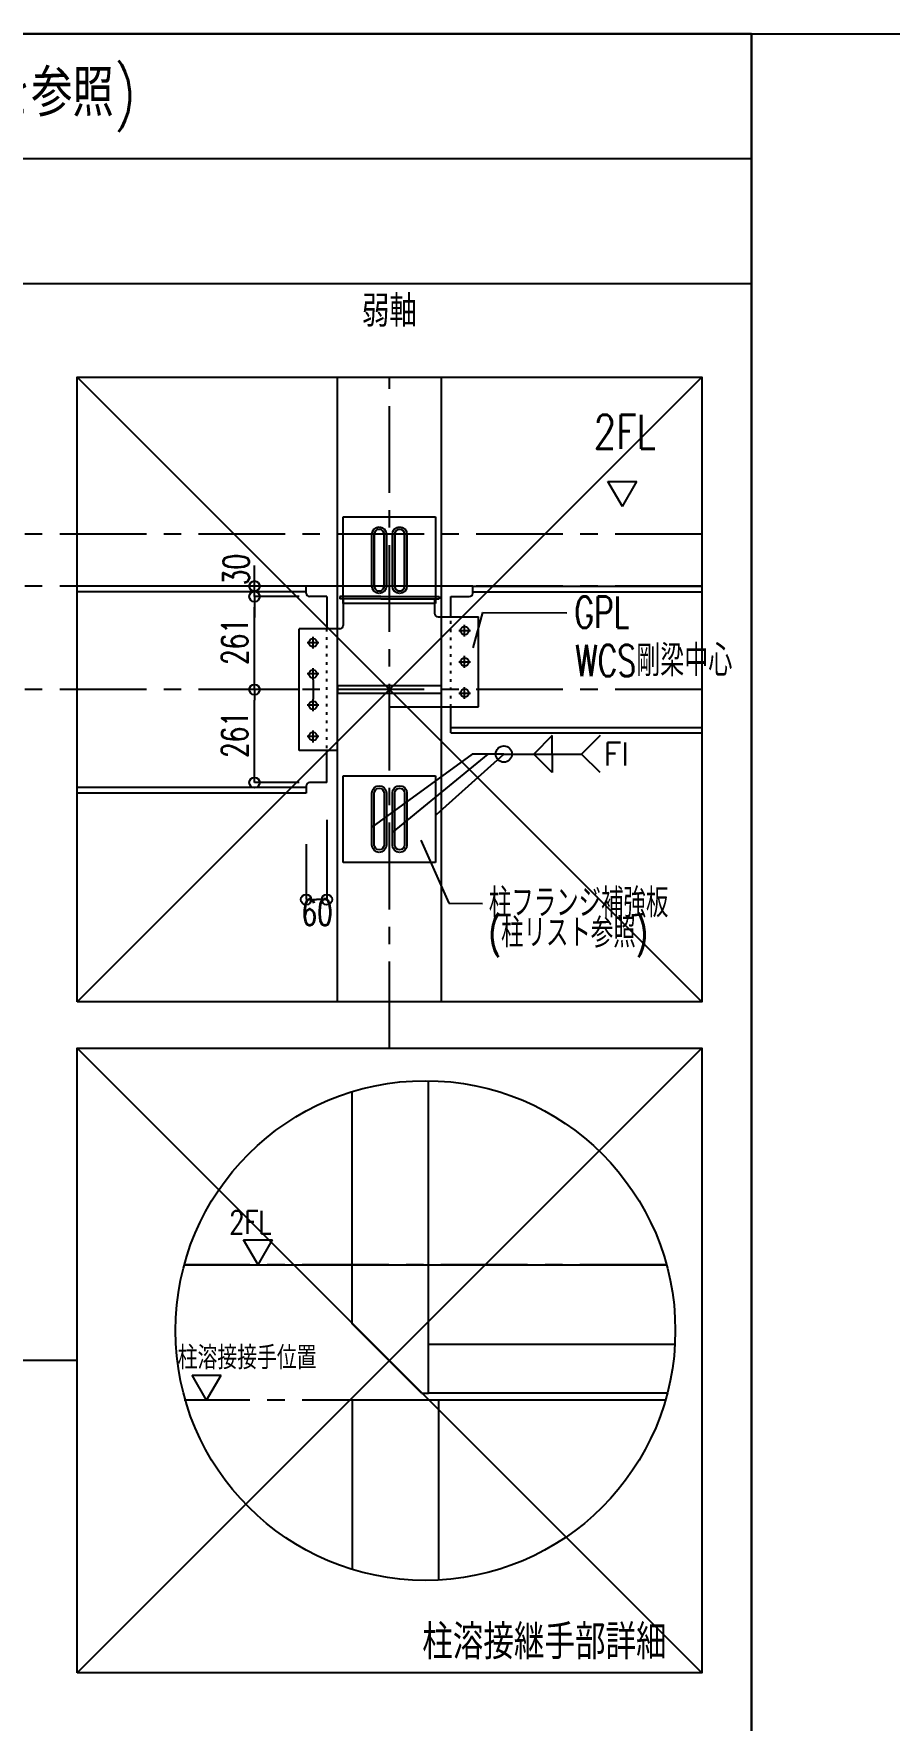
# Model space of a CAD drawing. Extents: x -668440 to 1010955, y -1678500 to 210463.
# Drawn here: x -476533 to -451885, y -763860 to -715260 of the extents above; entities that cross this region are included whole.
import ezdxf
from ezdxf.enums import TextEntityAlignment as Align

# ---------------------------------------------------------------- set-up
doc = ezdxf.new("R2010")
doc.units = 0
doc.header["$MEASUREMENT"] = 0
doc.linetypes.add('CENTER', pattern=[2, 1.25, -0.25, 0.25, -0.25])
doc.linetypes.add('DOT', pattern=[1.6, 0.4, -0.8, 0.4])
doc.layers.get('0').update_dxf_attribs({"color": 3, "linetype": 'CONTINUOUS'})
doc.layers.get('Defpoints').update_dxf_attribs({"color": 251, "linetype": 'CONTINUOUS'})
doc.layers.add('00_ADDL', color=253, linetype='CONTINUOUS', plot=False)
for name, color, linetype in [('098', 7, 'CONTINUOUS'), ('105', 7, 'CONTINUOUS'), ('_1-1_L-CL', 3, 'CONTINUOUS'), ('_1-3_L-CS', 1, 'CONTINUOUS'), ('_5-6_GS-M', 6, 'CONTINUOUS'), ('詳細', 7, 'CONTINUOUS')]:
    doc.layers.add(name, color=color, linetype=linetype)
doc.styles.add('DRACAD', font='txt', dxfattribs={"width": 0.85, "bigfont": 'extfont2'})
doc.styles.add('S000', font='simplex.shx', dxfattribs={"width": 0.7, "bigfont": 'extfont2.shx'})
doc.styles.add('S020', font='simplex.shx', dxfattribs={"width": 0.8, "height": 100, "bigfont": 'extfont2.shx'})
doc.styles.add('S030', font='simplex.shx', dxfattribs={"width": 0.8, "bigfont": 'extfont2.shx'})
doc.styles.add('STYLE01', font='txt', dxfattribs={"width": 0.85, "bigfont": 'extfont2'})
doc.dimstyles.new('S300', dxfattribs={"dimscale": 300, "dimtxt": 2.5, "dimasz": 1, "dimexe": 0, "dimexo": 1, "dimgap": 0.5, "dimtad": 1, "dimdec": 0, "dimzin": 0, "dimdsep": 46, "dimtxsty": 'S000', "dimblk": 'ORIGIN', "dimcen": 1, "dimclrd": 256, "dimclre": 256, "dimclrt": 6, "dimadec": 0, "dimazin": 0, "dimtfac": 1, "dimtdec": 0, "dimtix": 1, "dimtmove": 2, "dimatfit": 3, "dimldrblk": 'OPEN30', "dimfxl": 1, "dimtolj": 1, "dimtzin": 0, "dimlwd": -1, "dimlwe": -1, "dimarcsym": 0})

# ---------------------------------------------------------------- blocks, each defined once
blk = doc.blocks.new('_ORIGIN')
at = {"color": 0, "linetype": 'ByBlock', "lineweight": -2}
blk.add_line((0, 0), (-1, 0), dxfattribs=at)
blk.add_circle((0, 0), 0.5, dxfattribs=at)
blk = doc.blocks.new('*D10590')
at = {"layer": '_1-3_L-CS'}
for p, q in [((-213878.5, -378415.7), (-213878.5, -378645.9)), ((-213938.5, -378486.5), (-213938.5, -378645.9)), ((-213908.5, -378645.9), (-213908.5, -378645.9))]:
    blk.add_line(p, q, dxfattribs=at)
at = {"layer": 'Defpoints', "color": 0}
for p in [(-213878.5, -378385.7), (-213938.5, -378456.5), (-213938.5, -378645.9)]:
    blk.add_point(p, dxfattribs=at)
at = {"layer": '_1-3_L-CS', "linetype": 'ByBlock', "xscale": 30, "yscale": 30, "zscale": 30, "rotation": 180}
blk.add_blockref('_ORIGIN', (-213938.5, -378645.9), dxfattribs=at)
at = {"layer": '_1-3_L-CS', "linetype": 'ByBlock', "xscale": 30, "yscale": 30, "zscale": 30}
blk.add_blockref('_ORIGIN', (-213878.5, -378645.9), dxfattribs=at)
at = {"layer": '_1-3_L-CS', "color": 6, "insert": (-213906.7, -378682.5), "char_height": 75, "attachment_point": 5, "style": 'S000'}
blk.add_mtext('\\A1;60', dxfattribs=at)
blk = doc.blocks.new('_Open30')
at = {"color": 0, "linetype": 'ByBlock', "lineweight": -2}
for p, q in [((-1, 0.27), (0, 0)), ((0, 0), (-1, -0.27)), ((0, 0), (-1, 0))]:
    blk.add_line(p, q, dxfattribs=at)
blk = doc.blocks.new('*D10593')
at = {"layer": '_1-3_L-CS', "ltscale": 0.333333}
for p, q in [((-213988.5, -377772.7), (-214087.1, -377772.7)), ((-214087.1, -378010.7), (-214087.1, -377802.7)), ((-213958.5, -378040.7), (-214087.1, -378040.7))]:
    blk.add_line(p, q, dxfattribs=at)
at = {"layer": 'Defpoints', "color": 0}
for p in [(-214087.1, -377772.7), (-213958.5, -377772.7), (-213928.5, -378040.7)]:
    blk.add_point(p, dxfattribs=at)
at = {"layer": '_1-3_L-CS', "linetype": 'ByBlock', "xscale": 30, "yscale": 30, "zscale": 30}
for p, rotation in [((-214087.1, -377772.7), 90), ((-214087.1, -378040.7), 270)]:
    blk.add_blockref('_ORIGIN', p, dxfattribs=dict(at, rotation=rotation))
at = {"layer": '_1-3_L-CS', "color": 6, "insert": (-214144.1, -377902.2), "char_height": 75, "attachment_point": 5, "rotation": 90, "style": 'S000'}
blk.add_mtext('\\A1;261', dxfattribs=at)
blk = doc.blocks.new('*D10594')
at = {"layer": '_1-3_L-CS', "ltscale": 0.333333}
for p, q in [((-214087.1, -377712.7), (-214087.1, -377682.7)), ((-213968.5, -377742.7), (-214087.1, -377742.7)), ((-214087.1, -377772.7), (-214087.1, -377742.7)), ((-213958.5, -377772.7), (-214087.1, -377772.7)), ((-214087.1, -377802.7), (-214087.1, -377832.7))]:
    blk.add_line(p, q, dxfattribs=at)
at = {"layer": 'Defpoints', "color": 0}
for p in [(-214087.1, -377742.7), (-213938.5, -377742.7), (-213928.5, -377772.7)]:
    blk.add_point(p, dxfattribs=at)
at = {"layer": '_1-3_L-CS', "linetype": 'ByBlock', "xscale": 30, "yscale": 30, "zscale": 30}
for p, rotation in [((-214087.1, -377742.7), 270), ((-214087.1, -377772.7), 90)]:
    blk.add_blockref('_ORIGIN', p, dxfattribs=dict(at, rotation=rotation))
at = {"layer": '_1-3_L-CS', "color": 6, "insert": (-214140, -377694.9), "char_height": 75, "attachment_point": 5, "rotation": 90, "style": 'S000'}
blk.add_mtext('\\A1;30', dxfattribs=at)
blk = doc.blocks.new('*D10601')
at = {"layer": '_1-3_L-CS', "ltscale": 0.333333}
for p, q in [((-213988.5, -378040.7), (-214087.1, -378040.7)), ((-214087.1, -378278.7), (-214087.1, -378070.7)), ((-213958.5, -378308.7), (-214087.1, -378308.7))]:
    blk.add_line(p, q, dxfattribs=at)
at = {"layer": 'Defpoints', "color": 0}
for p in [(-214087.1, -378040.7), (-213958.5, -378040.7), (-213928.5, -378308.7)]:
    blk.add_point(p, dxfattribs=at)
at = {"layer": '_1-3_L-CS', "linetype": 'ByBlock', "xscale": 30, "yscale": 30, "zscale": 30}
for p, rotation in [((-214087.1, -378040.7), 90), ((-214087.1, -378308.7), 270)]:
    blk.add_blockref('_ORIGIN', p, dxfattribs=dict(at, rotation=rotation))
at = {"layer": '_1-3_L-CS', "color": 6, "insert": (-214144.1, -378170.2), "char_height": 75, "attachment_point": 5, "rotation": 90, "style": 'S000'}
blk.add_mtext('\\A1;261', dxfattribs=at)
blk = doc.blocks.new('剛接合部C1Y')
blk.add_line((-212655.39301, -376150.73644), (-218741.54476, -376150.73644))
at = {"layer": '00_ADDL'}
for p, q in [((-212655.39301, -380650.73644), (-212655.39301, -376150.73644)), ((-212655.39301, -376510.73644), (-212655.39301, -376150.73644)), ((-212655.39301, -381010.73644), (-212655.39301, -376510.73644)), ((-212655.39301, -381010.73644), (-212655.39301, -376510.73644)), ((-212655.39301, -381010.73644), (-212655.39301, -376510.73644)), ((-214598.46888, -377140.73644), (-212798.46888, -378940.73644)), ((-212798.46888, -377140.73644), (-214598.46888, -378940.73644)), ((-214598.46888, -379074.06977), (-212798.46888, -380874.06977)), ((-212798.46888, -379074.06977), (-214598.46888, -380874.06977))]:
    blk.add_line(p, q, dxfattribs=at)
at = {"layer": '00_ADDL', "transparency": 33554661}
for p, q in [((-213458.46888, -377742.73644), (-213938.46888, -377742.73644)), ((-213918.46888, -378012.73644), (-213918.46888, -378068.73644)), ((-213848.46888, -378029.73644), (-213848.46888, -378051.73644)), ((-214289.38526, -379698.06965), (-212900.21549, -379698.06965))]:
    blk.add_line(p, q, dxfattribs=at)
at = {"layer": '00_ADDL'}
for points in [[(-214598.46888, -378940.73644), (-214598.46888, -377140.73644), (-212798.46888, -377140.73644), (-212798.46888, -378940.73644)], [(-214598.46888, -380874.06977), (-214598.46888, -379074.06977), (-212798.46888, -379074.06977), (-212798.46888, -380874.06977)]]:
    blk.add_lwpolyline(points, close=True, dxfattribs=at)
at = {"layer": '105', "linetype": 'Continuous'}
for p, q in [((-213027.17586, -377512.73644), (-213068.84253, -377440.56765)), ((-213068.84253, -377440.56765), (-212985.5092, -377440.56765)), ((-213027.17586, -377512.73644), (-212985.5092, -377440.56765)), ((-214077.07215, -379698.06965), (-214118.73882, -379625.90087)), ((-214118.73882, -379625.90087), (-214035.40548, -379625.90087)), ((-214077.07215, -379698.06965), (-214035.40548, -379625.90087)), ((-214225.01715, -380088.06965), (-214266.68382, -380015.90087)), ((-214266.68382, -380015.90087), (-214183.35049, -380015.90087)), ((-214225.01715, -380088.06965), (-214183.35049, -380015.90087))]:
    blk.add_line(p, q, dxfattribs=at)
at = {"layer": '_1-1_L-CL'}
for p, q in [((-212655.39301, -380650.73644), (-212655.39301, -376150.73644)), ((-212655.39301, -382270.73644), (-212655.39301, -376150.73644)), ((-218741.54476, -376510.73644), (-212655.39301, -376510.73644)), ((-212655.39301, -381010.73644), (-212655.39301, -376510.73644)), ((-212655.39301, -381010.73644), (-212655.39301, -376510.73644)), ((-212655.39301, -381010.73644), (-212655.39301, -376510.73644)), ((-212655.39301, -381010.73644), (-212655.39301, -376510.73644)), ((-212655.39301, -376510.73644), (-212655.39301, -382630.73644)), ((-218741.54476, -376870.73644), (-212655.39301, -376870.73644)), ((-213841.71888, -377772.73644), (-213841.71888, -377778.73644)), ((-213555.21888, -377772.73644), (-213555.21888, -377778.73644)), ((-213558.46888, -377830.73644), (-213441.71888, -377830.73644)), ((-213481.71888, -377887.73644), (-213481.71888, -377853.73644)), ((-213441.71888, -378090.73644), (-213441.71888, -377830.73644)), ((-213958.46888, -378215.73644), (-213958.46888, -377865.73644)), ((-213848.46888, -377865.73644), (-213958.46888, -377865.73644)), ((-213901.46888, -377905.73644), (-213935.46888, -377905.73644)), ((-213918.46888, -377922.73644), (-213918.46888, -377888.73644)), ((-213841.71888, -377865.73644), (-213851.71888, -377865.73644)), ((-213498.71888, -377870.73644), (-213464.71888, -377870.73644)), ((-213498.71888, -377960.73644), (-213464.71888, -377960.73644)), ((-213481.71888, -377977.73644), (-213481.71888, -377943.73644)), ((-213901.46888, -377995.73644), (-213935.46888, -377995.73644)), ((-213918.46888, -378012.73644), (-213918.46888, -377978.73644)), ((-213498.71888, -378050.73644), (-213464.71888, -378050.73644)), ((-213481.71888, -378067.73644), (-213481.71888, -378033.73644)), ((-213901.46888, -378085.73644), (-213935.46888, -378085.73644)), ((-213918.46888, -378102.73644), (-213918.46888, -378068.73644)), ((-213548.46888, -378090.73644), (-213441.71888, -378090.73644)), ((-213901.46888, -378175.73644), (-213935.46888, -378175.73644)), ((-213918.46888, -378192.73644), (-213918.46888, -378158.73644)), ((-213848.46888, -378215.73644), (-213958.46888, -378215.73644))]:
    blk.add_line(p, q, dxfattribs=at)
at = {"layer": '_1-1_L-CL', "linetype": 'CENTER', "ltscale": 200}
for p, q in [((-213698.46888, -379074.06977), (-213698.46888, -377140.73644)), ((-212798.46888, -377592.73644), (-218598.46888, -377592.73644)), ((-212798.46888, -377742.73644), (-218598.46888, -377742.73644)), ((-212798.46888, -378040.73644), (-218598.46888, -378040.73644)), ((-212900.21549, -379698.06965), (-214289.38526, -379698.06965)), ((-214598.46888, -379974.06977), (-218598.46888, -379974.06977)), ((-212900.21549, -380088.06965), (-214289.38526, -380088.06965))]:
    blk.add_line(p, q, dxfattribs=at)
at = {"layer": '_1-1_L-CL', "ltscale": 0.3}
for p, q in [((-213723.46888, -377772.73644), (-213841.71888, -377772.73644)), ((-213723.46888, -377778.73644), (-213841.71888, -377778.73644)), ((-213723.46888, -377772.73644), (-213555.21888, -377772.73644)), ((-213723.46888, -377778.73644), (-213555.21888, -377778.73644))]:
    blk.add_line(p, q, dxfattribs=at)
at = {"layer": '_1-1_L-CL', "ltscale": 0.5}
for p, q in [((-213831.71888, -377778.73644), (-213831.71888, -377855.73644)), ((-213568.46888, -377778.73644), (-213568.46888, -377820.73644)), ((-213698.46888, -378090.73644), (-213548.46888, -378090.73644))]:
    blk.add_line(p, q, dxfattribs=at)
at = {"layer": '_1-1_L-CL', "linetype": 'DOT', "ltscale": 20}
for p, q in [((-213521.71888, -378090.73644), (-213521.71888, -377830.73644)), ((-213878.46888, -378305.73644), (-213878.46888, -377865.73644))]:
    blk.add_line(p, q, dxfattribs=at)
at = {"layer": '_1-1_L-CL'}
for centre in [(-213481.71888, -377870.73644), (-213918.46888, -377905.73644), (-213481.71888, -377960.73644), (-213918.46888, -377995.73644), (-213481.71888, -378050.73644), (-213918.46888, -378085.73644), (-213918.46888, -378175.73644)]:
    blk.add_circle(centre, 12, dxfattribs=at)
for centre, start, end in [((-213841.71888, -377855.73644), 270, 0), ((-213841.71888, -377855.73644), 270, 0), ((-213558.46888, -377820.73644), 180, 270), ((-213558.46888, -377820.73644), 180, 270)]:
    blk.add_arc(centre, 10, start, end, dxfattribs=at)
at = {"layer": '_1-3_L-CS'}
for p, q in [((-213456.73024, -377919.9998), (-213429.6138, -377818.79985)), ((-213429.6138, -377818.79985), (-213187.1102, -377819.41115)), ((-213607.49814, -378474.63817), (-213527.40258, -378656.57592)), ((-213527.40258, -378656.57592), (-213430.10971, -378656.88158))]:
    blk.add_line(p, q, dxfattribs=at)
at = {"layer": '_1-3_L-CS', "transparency": 33554661}
for p, q in [((-213229.13252, -378173.18686), (-213282.46585, -378226.5202)), ((-213229.13252, -378226.5202), (-213229.13252, -378173.18686)), ((-213229.13252, -378226.5202), (-213229.13252, -378173.18686)), ((-213091.53583, -378173.18686), (-213144.86916, -378226.5202)), ((-213459.68577, -378226.5202), (-213748.96888, -378437.38937)), ((-213689.96888, -378452.28091), (-213414.17241, -378226.5202)), ((-213368.65905, -378226.5202), (-213459.68577, -378226.5202)), ((-213229.13252, -378279.85353), (-213282.46585, -378226.5202)), ((-213229.13252, -378226.5202), (-213229.13252, -378279.85353)), ((-213229.13252, -378226.5202), (-213229.13252, -378279.85353)), ((-213091.53583, -378279.85353), (-213144.86916, -378226.5202))]:
    blk.add_line(p, q, dxfattribs=at)
at = {"layer": '_1-3_L-CS'}
blk.add_lwpolyline([(-213563.22766, -378400.84902), (-213563.22766, -378400.84902), (-213368.65905, -378226.5202), (-213144.86916, -378226.5202)], dxfattribs=at)
blk.add_circle((-213368.65905, -378226.5202), 23.47939, dxfattribs=at)
at = {"layer": '_1-3_L-CS', "ltscale": 10}
blk.add_circle((-213594.80037, -379887.67935), 720, dxfattribs=at)
at = {"layer": '_5-6_GS-M'}
for p, q in [((-213938.46888, -377742.73644), (-214598.46888, -377742.73644)), ((-213938.46888, -377758.73644), (-214598.46888, -377758.73644)), ((-213938.46888, -377762.73644), (-213938.46888, -377742.73644)), ((-213458.46888, -377742.73644), (-212798.46888, -377742.73644)), ((-213458.46888, -377762.73644), (-213458.46888, -377742.73644)), ((-213458.46888, -377758.73644), (-212798.46888, -377758.73644)), ((-213878.46888, -377772.73644), (-213928.46888, -377772.73644)), ((-213878.46888, -377772.73644), (-213878.46888, -377865.73644)), ((-213521.71888, -377830.73644), (-213521.71888, -377772.73644)), ((-213521.71888, -377772.73644), (-213468.46888, -377772.73644)), ((-213521.71888, -378165.73644), (-213521.71888, -378090.73644)), ((-213521.71888, -378149.73644), (-212798.46888, -378149.73644)), ((-213521.71888, -378165.73644), (-212798.46888, -378165.73644)), ((-213878.46888, -378308.73644), (-213878.46888, -378215.73644)), ((-213938.46888, -378322.73644), (-214598.46888, -378322.73644)), ((-213938.46888, -378338.73644), (-214598.46888, -378338.73644)), ((-213938.46888, -378318.73644), (-213938.46888, -378338.73644)), ((-213878.46888, -378308.73644), (-213928.46888, -378308.73644))]:
    blk.add_line(p, q, dxfattribs=at)
for centre, start, end in [((-213928.46888, -377762.73644), 180, 270), ((-213468.46888, -377762.73644), 270, 0), ((-213928.46888, -378318.73644), 90, 180)]:
    blk.add_arc(centre, 10, start, end, dxfattribs=at)
at = {"layer": 'Defpoints'}
for p, q in [((-233913.84825, -376150.73644), (-194214.20716, -376150.73644)), ((-212655.39301, -376150.73644), (-212655.39301, -393525.7562))]:
    blk.add_line(p, q, dxfattribs=at)
at = {"layer": '詳細'}
for p, q in [((-213848.46888, -377474.73644), (-213848.46888, -377140.73644)), ((-213548.46888, -377474.73644), (-213548.46888, -377140.73644)), ((-213848.46888, -378940.73644), (-213848.46888, -377474.73644)), ((-213548.46888, -378940.73644), (-213548.46888, -377474.73644)), ((-213831.46888, -377792.73644), (-213831.46888, -377542.73644)), ((-213831.46888, -377542.73644), (-213565.46888, -377542.73644)), ((-213742.81812, -377577.88719), (-213736.00523, -377573.33497)), ((-213736.00523, -377573.33497), (-213727.96888, -377571.73644)), ((-213727.96888, -377571.73644), (-213719.93253, -377573.33497)), ((-213719.93253, -377573.33497), (-213713.11964, -377577.88719)), ((-213683.81812, -377577.88719), (-213677.00523, -377573.33497)), ((-213677.00523, -377573.33497), (-213668.96888, -377571.73644)), ((-213668.96888, -377571.73644), (-213660.93253, -377573.33497)), ((-213660.93253, -377573.33497), (-213654.11964, -377577.88719)), ((-213565.46888, -377542.73644), (-213565.46888, -377792.73644)), ((-213748.96888, -377592.73644), (-213747.37035, -377584.70008)), ((-213748.96888, -377742.73644), (-213748.96888, -377592.73644)), ((-213747.37035, -377584.70008), (-213742.81812, -377577.88719)), ((-213740.90319, -377587.37887), (-213741.96888, -377592.73644)), ((-213741.96888, -377592.73644), (-213740.90319, -377587.37887)), ((-213741.96888, -377592.73644), (-213741.96888, -377742.73644)), ((-213741.96888, -377742.73644), (-213741.96888, -377592.73644)), ((-213737.86838, -377582.83694), (-213740.90319, -377587.37887)), ((-213740.90319, -377587.37887), (-213737.86838, -377582.83694)), ((-213733.32645, -377579.80212), (-213737.86838, -377582.83694)), ((-213737.86838, -377582.83694), (-213733.32645, -377579.80212)), ((-213727.96888, -377578.73644), (-213733.32645, -377579.80212)), ((-213733.32645, -377579.80212), (-213727.96888, -377578.73644)), ((-213722.61131, -377579.80212), (-213727.96888, -377578.73644)), ((-213727.96888, -377578.73644), (-213722.61131, -377579.80212)), ((-213718.06939, -377582.83694), (-213722.61131, -377579.80212)), ((-213722.61131, -377579.80212), (-213718.06939, -377582.83694)), ((-213715.03457, -377587.37887), (-213718.06939, -377582.83694)), ((-213718.06939, -377582.83694), (-213715.03457, -377587.37887)), ((-213713.96888, -377592.73644), (-213715.03457, -377587.37887)), ((-213715.03457, -377587.37887), (-213713.96888, -377592.73644)), ((-213713.96888, -377742.73644), (-213713.96888, -377592.73644)), ((-213713.96888, -377592.73644), (-213713.96888, -377742.73644)), ((-213713.11964, -377577.88719), (-213708.56741, -377584.70008)), ((-213708.56741, -377584.70008), (-213706.96888, -377592.73644)), ((-213706.96888, -377592.73644), (-213706.96888, -377742.73644)), ((-213689.96888, -377592.73644), (-213688.37035, -377584.70008)), ((-213689.96888, -377742.73644), (-213689.96888, -377592.73644)), ((-213688.37035, -377584.70008), (-213683.81812, -377577.88719)), ((-213681.90319, -377587.37887), (-213682.96888, -377592.73644)), ((-213682.96888, -377592.73644), (-213681.90319, -377587.37887)), ((-213682.96888, -377592.73644), (-213682.96888, -377742.73644)), ((-213682.96888, -377742.73644), (-213682.96888, -377592.73644)), ((-213678.86838, -377582.83694), (-213681.90319, -377587.37887)), ((-213681.90319, -377587.37887), (-213678.86838, -377582.83694)), ((-213674.32645, -377579.80212), (-213678.86838, -377582.83694)), ((-213678.86838, -377582.83694), (-213674.32645, -377579.80212)), ((-213668.96888, -377578.73644), (-213674.32645, -377579.80212)), ((-213674.32645, -377579.80212), (-213668.96888, -377578.73644)), ((-213663.61131, -377579.80212), (-213668.96888, -377578.73644)), ((-213668.96888, -377578.73644), (-213663.61131, -377579.80212)), ((-213659.06939, -377582.83694), (-213663.61131, -377579.80212)), ((-213663.61131, -377579.80212), (-213659.06939, -377582.83694)), ((-213656.03457, -377587.37887), (-213659.06939, -377582.83694)), ((-213659.06939, -377582.83694), (-213656.03457, -377587.37887)), ((-213654.96888, -377592.73644), (-213656.03457, -377587.37887)), ((-213656.03457, -377587.37887), (-213654.96888, -377592.73644)), ((-213654.96888, -377742.73644), (-213654.96888, -377592.73644)), ((-213654.96888, -377592.73644), (-213654.96888, -377742.73644)), ((-213654.11964, -377577.88719), (-213649.56741, -377584.70008)), ((-213649.56741, -377584.70008), (-213647.96888, -377592.73644)), ((-213647.96888, -377592.73644), (-213647.96888, -377742.73644)), ((-213747.37035, -377750.77279), (-213748.96888, -377742.73644)), ((-213742.81812, -377757.58568), (-213747.37035, -377750.77279)), ((-213736.00523, -377762.13791), (-213742.81812, -377757.58568)), ((-213741.96888, -377742.73644), (-213740.90319, -377748.094)), ((-213740.90319, -377748.094), (-213741.96888, -377742.73644)), ((-213740.90319, -377748.094), (-213737.86838, -377752.63593)), ((-213737.86838, -377752.63593), (-213740.90319, -377748.094)), ((-213737.86838, -377752.63593), (-213733.32645, -377755.67075)), ((-213733.32645, -377755.67075), (-213737.86838, -377752.63593)), ((-213727.96888, -377763.73644), (-213736.00523, -377762.13791)), ((-213733.32645, -377755.67075), (-213727.96888, -377756.73644)), ((-213727.96888, -377756.73644), (-213733.32645, -377755.67075)), ((-213727.96888, -377756.73644), (-213722.61131, -377755.67075)), ((-213722.61131, -377755.67075), (-213727.96888, -377756.73644)), ((-213719.93253, -377762.13791), (-213727.96888, -377763.73644)), ((-213722.61131, -377755.67075), (-213718.06939, -377752.63593)), ((-213718.06939, -377752.63593), (-213722.61131, -377755.67075)), ((-213713.11964, -377757.58568), (-213719.93253, -377762.13791)), ((-213718.06939, -377752.63593), (-213715.03457, -377748.094)), ((-213715.03457, -377748.094), (-213718.06939, -377752.63593)), ((-213715.03457, -377748.094), (-213713.96888, -377742.73644)), ((-213713.96888, -377742.73644), (-213715.03457, -377748.094)), ((-213708.56741, -377750.77279), (-213713.11964, -377757.58568)), ((-213706.96888, -377742.73644), (-213708.56741, -377750.77279)), ((-213688.37035, -377750.77279), (-213689.96888, -377742.73644)), ((-213683.81812, -377757.58568), (-213688.37035, -377750.77279)), ((-213677.00523, -377762.13791), (-213683.81812, -377757.58568)), ((-213682.96888, -377742.73644), (-213681.90319, -377748.094)), ((-213681.90319, -377748.094), (-213682.96888, -377742.73644)), ((-213681.90319, -377748.094), (-213678.86838, -377752.63593)), ((-213678.86838, -377752.63593), (-213681.90319, -377748.094)), ((-213678.86838, -377752.63593), (-213674.32645, -377755.67075)), ((-213674.32645, -377755.67075), (-213678.86838, -377752.63593)), ((-213668.96888, -377763.73644), (-213677.00523, -377762.13791)), ((-213674.32645, -377755.67075), (-213668.96888, -377756.73644)), ((-213668.96888, -377756.73644), (-213674.32645, -377755.67075)), ((-213668.96888, -377756.73644), (-213663.61131, -377755.67075)), ((-213663.61131, -377755.67075), (-213668.96888, -377756.73644)), ((-213660.93253, -377762.13791), (-213668.96888, -377763.73644)), ((-213663.61131, -377755.67075), (-213659.06939, -377752.63593)), ((-213659.06939, -377752.63593), (-213663.61131, -377755.67075)), ((-213654.11964, -377757.58568), (-213660.93253, -377762.13791)), ((-213659.06939, -377752.63593), (-213656.03457, -377748.094)), ((-213656.03457, -377748.094), (-213659.06939, -377752.63593)), ((-213656.03457, -377748.094), (-213654.96888, -377742.73644)), ((-213654.96888, -377742.73644), (-213656.03457, -377748.094)), ((-213649.56741, -377750.77279), (-213654.11964, -377757.58568)), ((-213647.96888, -377742.73644), (-213649.56741, -377750.77279)), ((-213565.46888, -377792.73644), (-213831.46888, -377792.73644)), ((-213548.46888, -378029.73644), (-213848.46888, -378029.73644)), ((-213548.46888, -378051.73644), (-213848.46888, -378051.73644)), ((-213831.46888, -378538.73644), (-213831.46888, -378288.73644)), ((-213831.46888, -378288.73644), (-213565.46888, -378288.73644)), ((-213565.46888, -378288.73644), (-213565.46888, -378538.73644)), ((-213748.96888, -378338.73644), (-213747.37035, -378330.70008)), ((-213748.96888, -378488.73644), (-213748.96888, -378338.73644)), ((-213747.37035, -378330.70008), (-213742.81812, -378323.88719)), ((-213742.81812, -378323.88719), (-213736.00523, -378319.33497)), ((-213741.96888, -378338.73644), (-213740.90319, -378333.37887)), ((-213741.96888, -378488.73644), (-213741.96888, -378338.73644)), ((-213740.90319, -378333.37887), (-213737.86838, -378328.83694)), ((-213737.86838, -378328.83694), (-213733.32645, -378325.80212)), ((-213736.00523, -378319.33497), (-213727.96888, -378317.73644)), ((-213733.32645, -378325.80212), (-213727.96888, -378324.73644)), ((-213727.96888, -378317.73644), (-213719.93253, -378319.33497)), ((-213727.96888, -378324.73644), (-213722.61131, -378325.80212)), ((-213722.61131, -378325.80212), (-213718.06939, -378328.83694)), ((-213719.93253, -378319.33497), (-213713.11964, -378323.88719)), ((-213718.06939, -378328.83694), (-213715.03457, -378333.37887)), ((-213715.03457, -378333.37887), (-213713.96888, -378338.73644)), ((-213713.96888, -378338.73644), (-213713.96888, -378488.73644)), ((-213713.11964, -378323.88719), (-213708.56741, -378330.70008)), ((-213708.56741, -378330.70008), (-213706.96888, -378338.73644)), ((-213706.96888, -378338.73644), (-213706.96888, -378488.73644)), ((-213689.96888, -378338.73644), (-213688.37035, -378330.70008)), ((-213689.96888, -378488.73644), (-213689.96888, -378338.73644)), ((-213688.37035, -378330.70008), (-213683.81812, -378323.88719)), ((-213683.81812, -378323.88719), (-213677.00523, -378319.33497)), ((-213682.96888, -378338.73644), (-213681.90319, -378333.37887)), ((-213682.96888, -378488.73644), (-213682.96888, -378338.73644)), ((-213681.90319, -378333.37887), (-213678.86838, -378328.83694)), ((-213678.86838, -378328.83694), (-213674.32645, -378325.80212)), ((-213677.00523, -378319.33497), (-213668.96888, -378317.73644)), ((-213674.32645, -378325.80212), (-213668.96888, -378324.73644)), ((-213668.96888, -378317.73644), (-213660.93253, -378319.33497)), ((-213668.96888, -378324.73644), (-213663.61131, -378325.80212)), ((-213663.61131, -378325.80212), (-213659.06939, -378328.83694)), ((-213660.93253, -378319.33497), (-213654.11964, -378323.88719)), ((-213659.06939, -378328.83694), (-213656.03457, -378333.37887)), ((-213656.03457, -378333.37887), (-213654.96888, -378338.73644)), ((-213654.96888, -378338.73644), (-213654.96888, -378488.73644)), ((-213654.11964, -378323.88719), (-213649.56741, -378330.70008)), ((-213649.56741, -378330.70008), (-213647.96888, -378338.73644)), ((-213647.96888, -378338.73644), (-213647.96888, -378488.73644)), ((-213747.37035, -378496.77279), (-213748.96888, -378488.73644)), ((-213742.81812, -378503.58568), (-213747.37035, -378496.77279)), ((-213740.90319, -378494.094), (-213741.96888, -378488.73644)), ((-213737.86838, -378498.63593), (-213740.90319, -378494.094)), ((-213715.03457, -378494.094), (-213718.06939, -378498.63593)), ((-213713.96888, -378488.73644), (-213715.03457, -378494.094)), ((-213708.56741, -378496.77279), (-213713.11964, -378503.58568)), ((-213706.96888, -378488.73644), (-213708.56741, -378496.77279)), ((-213688.37035, -378496.77279), (-213689.96888, -378488.73644)), ((-213683.81812, -378503.58568), (-213688.37035, -378496.77279)), ((-213681.90319, -378494.094), (-213682.96888, -378488.73644)), ((-213678.86838, -378498.63593), (-213681.90319, -378494.094)), ((-213656.03457, -378494.094), (-213659.06939, -378498.63593)), ((-213654.96888, -378488.73644), (-213656.03457, -378494.094)), ((-213649.56741, -378496.77279), (-213654.11964, -378503.58568)), ((-213647.96888, -378488.73644), (-213649.56741, -378496.77279)), ((-213565.46888, -378538.73644), (-213831.46888, -378538.73644)), ((-213736.00523, -378508.13791), (-213742.81812, -378503.58568)), ((-213733.32645, -378501.67075), (-213737.86838, -378498.63593)), ((-213727.96888, -378509.73644), (-213736.00523, -378508.13791)), ((-213727.96888, -378502.73644), (-213733.32645, -378501.67075)), ((-213722.61131, -378501.67075), (-213727.96888, -378502.73644)), ((-213719.93253, -378508.13791), (-213727.96888, -378509.73644)), ((-213718.06939, -378498.63593), (-213722.61131, -378501.67075)), ((-213713.11964, -378503.58568), (-213719.93253, -378508.13791)), ((-213677.00523, -378508.13791), (-213683.81812, -378503.58568)), ((-213674.32645, -378501.67075), (-213678.86838, -378498.63593)), ((-213668.96888, -378509.73644), (-213677.00523, -378508.13791)), ((-213668.96888, -378502.73644), (-213674.32645, -378501.67075)), ((-213663.61131, -378501.67075), (-213668.96888, -378502.73644)), ((-213660.93253, -378508.13791), (-213668.96888, -378509.73644)), ((-213659.06939, -378498.63593), (-213663.61131, -378501.67075)), ((-213654.11964, -378503.58568), (-213660.93253, -378508.13791)), ((-213585.90857, -380068.06965), (-213585.90857, -379167.73425)), ((-213805.90857, -379868.06965), (-213805.90857, -379199.32382)), ((-213605.90857, -380068.06965), (-213805.90857, -379868.06965)), ((-212875.08916, -379928.06965), (-213585.90857, -379928.06965)), ((-213805.90857, -380088.06965), (-213805.90857, -380576.03487)), ((-213555.90857, -380088.06965), (-213805.90857, -380088.06965)), ((-213605.90857, -380068.06965), (-213585.90857, -380068.06965)), ((-212897.76426, -380068.06965), (-213585.90857, -380068.06965)), ((-213555.90857, -380606.62818), (-213555.90857, -380088.06965)), ((-212903.24869, -380088.06965), (-213555.90857, -380088.06965))]:
    blk.add_line(p, q, dxfattribs=at)
at = {"layer": '098', "linetype": 'Continuous', "style": 'DRACAD'}
blk.add_text('FI', height=66.666667, dxfattribs=at).set_placement((-213081.71126, -378226.5202), align=Align.MIDDLE_LEFT)
at = {"layer": '105', "linetype": 'Continuous', "style": 'STYLE01', "width": 0.7792}
for s, height, p in [('2FL', 98.039216, (-213110.5092, -377346.90099)), ('2FL', 66.666667, (-214160.40548, -379609.2342)), ('柱溶接接手位置', 66.666667, (-214308.35049, -379999.2342))]:
    blk.add_text(s, height=height, dxfattribs=at).set_placement(p)
at = {"layer": '_1-1_L-CL', "style": 'S020', "width": 0.8}
blk.add_text('WJ58(J58は梁ウェブガセットリストを参照)', height=135, dxfattribs=at).set_placement((-215698.46888, -376330.73644), align=Align.MIDDLE)
blk.add_text('弱軸', height=90, dxfattribs=at).set_placement((-213698.46888, -377021.66371), align=Align.BOTTOM_CENTER)
at = {"layer": '_1-1_L-CL', "style": 'S030', "width": 0.7}
for s, height, p in [('GPL', 90, (-213165.91705, -377817.76231)), ('WCS剛梁中心', 90, (-213163.16506, -377957.08774)), ('柱フランジ補強板', 84, (-213412.05467, -378655.23273)), ('(柱リスト参照)', 84, (-213412.05467, -378741.87171))]:
    blk.add_text(s, height=height, dxfattribs=at).set_placement(p, align=Align.MIDDLE_LEFT)
at = {"layer": '_1-3_L-CS', "ltscale": 10, "style": 'S000', "width": 0.8}
blk.add_text('柱溶接継手部詳細', height=100, rotation=359.99999997, dxfattribs=at).set_placement((-213603.81725, -380835.05722))
at = {"layer": '_1-3_L-CS', "ltscale": 0.333333}
for base, p1, p2, text, picture, middle in [((-214087.10292, -377742.73644), (-213928.46888, -377772.73644), (-213938.46888, -377742.73644), '30', '*D10594', (-214139.95656, -377694.8885)), ((-214087.10292, -377772.73644), (-213928.46888, -378040.73644), (-213958.46888, -377772.73644), '261', '*D10593', (-214144.10712, -377902.16353)), ((-214087.10292, -378040.73644), (-213928.46888, -378308.73644), (-213958.46888, -378040.73644), '261', '*D10601', (-214144.10712, -378170.16353))]:
    dim = blk.add_linear_dim(base=base, p1=p1, p2=p2, angle=90, text=text, dimstyle='S300', override={"dimscale": 30}, dxfattribs=at)
    dim.commit()
    dim.dimension.update_dxf_attribs({"geometry": picture, "text_midpoint": middle, "dimtype": 160})
at = {"layer": '_1-3_L-CS'}
dim = blk.add_linear_dim(base=(-213938.46888, -378645.86815), p1=(-213878.46888, -378385.73644), p2=(-213938.46888, -378456.53482), text='60', dimstyle='S300', override={"dimscale": 30}, dxfattribs=at)
dim.commit()
dim.dimension.update_dxf_attribs({"geometry": '*D10590', "text_midpoint": (-213906.73939, -378682.46896), "dimtype": 160})

msp = doc.modelspace()

# ---------------------------------------------------------------- block references
at = {"xscale": 10, "yscale": 10, "zscale": 10}
msp.add_blockref('剛接合部C1Y', (1670698.6842, 3046247.35843, 5600), dxfattribs=at)

doc.saveas('drawing.dxf')
